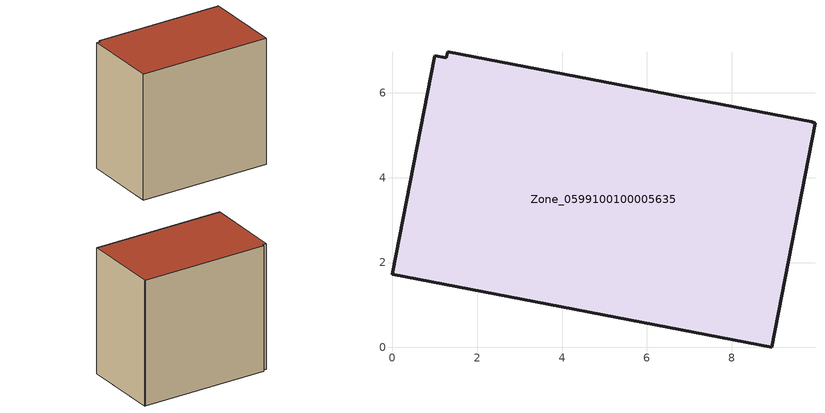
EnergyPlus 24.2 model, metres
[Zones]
Zone_0599100100005635
 floor ground (C_G): 1,6.88 1.27,6.83 1.3,6.98 9.88,5.32 9.96,5.29 8.94,0 0,1.73 z0
 wall outside (C_F): 9.88,5.32 1.3,6.98 1.27,6.83 1,6.88 0,1.73 8.94,0 9.96,5.29 9.88,5.32 z0:8.67
 roof outside (C_R): 1.27,6.83 1,6.88 0,1.73 8.94,0 9.96,5.29 9.88,5.32 1.3,6.98 z8.67
[BUILDING]
Pand.0599100100005635: North Axis=0; Terrain=City; Loads Convergence Tolerance Value=0.04; Temperature Convergence Tolerance Value=0.4; Solar Distribution=FullExterior; Maximum Number of Warmup Days=25; Minimum Number of Warmup Days=1
[Site:Location]
Rotterdam.The.Hague.AP_ZH_NLD Design_Conditions: Latitude=51.96; Longitude=4.45; Time Zone=1; Elevation=-4.5
[SITE:GROUNDTEMPERATURE:BUILDINGSURFACE]
18, 18, 18, 18, 18, 18, 18, 18, 18, 18, 18, 18
[MATERIAL] Thermal Absorptance=0.9; Solar Absorptance=0.7; Visible Absorptance=0.7
Name | Roughness | Thickness | Conductivity | Density | Specific Heat
G.TI.2006-2014 | MediumSmooth | 0.15 | 0.06 | 540 | 1210
F.TI.2006-2014 | Rough | 0.3 | 0.12 | 1920 | 840
R.TI.2006-2014 | MediumRough | 0.2 | 0.08 | 1500 | 1000
[CONSTRUCTION]
C_G: G.TI.2006-2014
C_F: F.TI.2006-2014
C_R: R.TI.2006-2014
[ZONE]
Zone_0599100100005635: Type=1; Multiplier=1; Ceiling Height=Autocalculate; Volume=Autocalculate; Floor Area=autocalculate; Part of Total Floor Area=Yes
[ZONEINFILTRATION:DESIGNFLOWRATE]
Infil_Zone_0599100100005635: Zone or ZoneList or Space or SpaceList=Zone_0599100100005635; Schedule=AlwaysOn; Design Flow Rate Calculation Method=Flow/Area; Flow Rate per Floor Area=0.0015; Constant Term Coefficient=1; Temperature Term Coefficient=0; Velocity Term Coefficient=0; Velocity Squared Term Coefficient=0
[HVACTEMPLATE:ZONE:IDEALLOADSAIRSYSTEM]
Zone_0599100100005635: Maximum Heating Supply Air Temperature=50; Minimum Cooling Supply Air Temperature=13; Maximum Heating Supply Air Humidity Ratio=0.0156; Minimum Cooling Supply Air Humidity Ratio=0.0077; Heating Limit=NoLimit; Cooling Limit=NoLimit; Dehumidification Control Type=ConstantSensibleHeatRatio; Cooling Sensible Heat Ratio=0.7; Dehumidification Setpoint=60; Humidification Control Type=None; Humidification Setpoint=30; Outdoor Air Method=None; Outdoor Air Flow Rate per Person=0.00944; Outdoor Air Flow Rate per Zone Floor Area=0; Outdoor Air Flow Rate per Zone=0; Demand Controlled Ventilation Type=None; Outdoor Air Economizer Type=NoEconomizer; Heat Recovery Type=None; Sensible Heat Recovery Effectiveness=0.7; Latent Heat Recovery Effectiveness=0.65
[ZONECONTROL:THERMOSTAT]
ThermostatControl_Zone_0599100100005635: Zone or ZoneList=Zone_0599100100005635; Control Type Schedule=DualSetpointControlType; Control 1=Thermostat_Zone_0599100100005635; Temperature Difference Between Cutout And Setpoint=0
[THERMOSTATSETPOINT:DUALSETPOINT]
Thermostat_Zone_0599100100005635: Heating Setpoint Temperature Schedule=HeatingSetpoint_Zone_0599100100005635; Cooling Setpoint Temperature Schedule=CoolingSetpoint_Zone_0599100100005635
[SCHEDULE:COMPACT]
HeatingSetpoint_Zone_0599100100005635: Through: 12/31, For: AllDays, Until: 24:00, 21
CoolingSetpoint_Zone_0599100100005635: Through: 12/31, For: AllDays, Until: 24:00, 24
DualSetpointControlType: Through: 12/31, For: AllDays, Until: 24:00, 4
AlwaysOn: Through: 12/31, For: AllDays, Until: 24:00, 1
